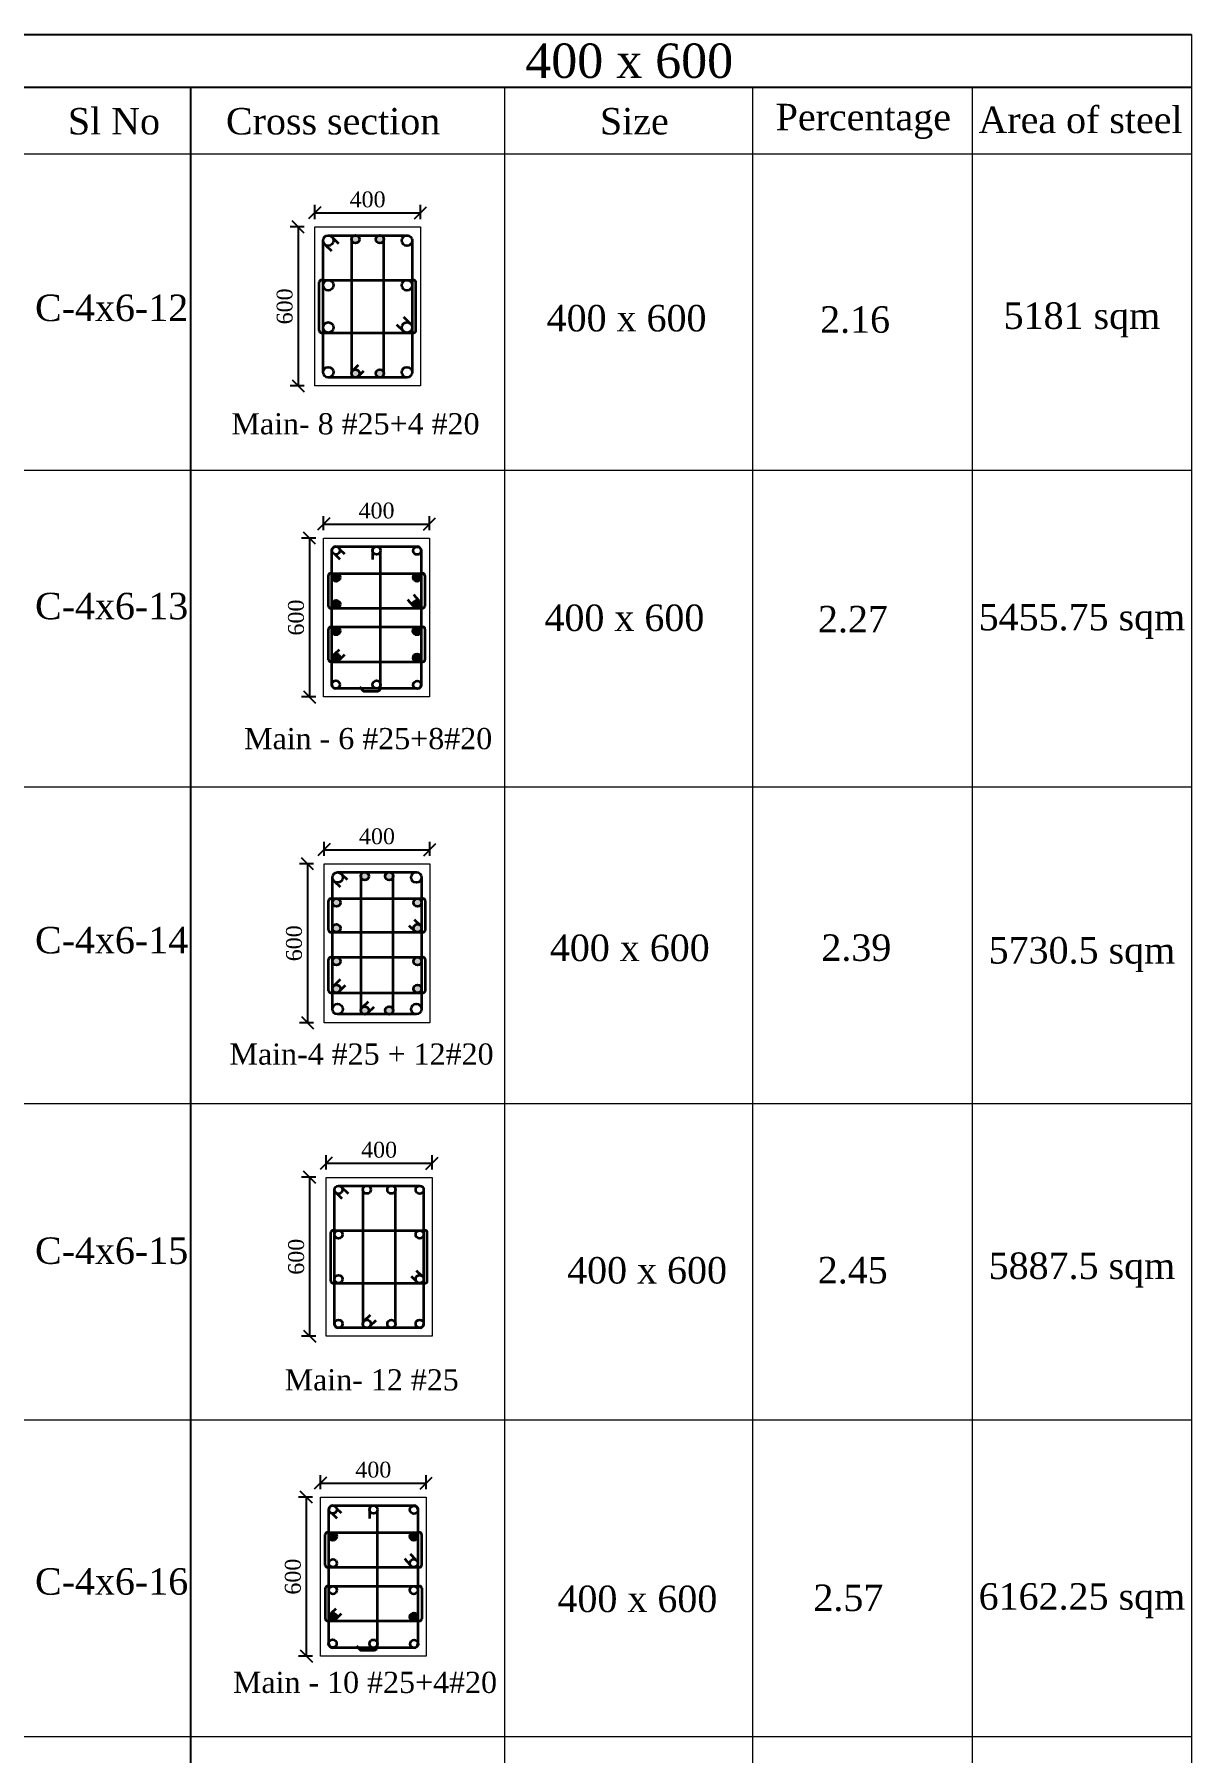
# Model space of a CAD drawing. Header units: millimetres. Extents: x -111267 to 10003021, y -40114 to 2142304.
# Drawn here: x 4369076 to 4390944, y 2034588 to 2067045 of the extents above; entities that cross this region are included whole.
import ezdxf

# ---------------------------------------------------------------- set-up
doc = ezdxf.new("R2010")
doc.units = ezdxf.units.MM
doc.header["$PDMODE"] = 2
doc.linetypes.add('DASHED2', pattern=[0.375, 0.25, -0.125])
doc.layers.add('5a.Hatch-TR-0', color=8, linetype='Continuous')
doc.layers.add('9.Title', color=7, linetype='Continuous')
for name, color, linetype, lineweight in [('6.Dim', 8, 'Continuous', 9), ('object line', 23, 'Continuous', 13), ('reinmt', 241, 'Continuous', 40), ('S-Beam', 4, 'DASHED2', 15), ('S-Dim', 8, 'Continuous', 5)]:
    doc.layers.add(name, color=color, linetype=linetype, lineweight=lineweight)
doc.styles.add('DRIQsmall', font='times.ttf', dxfattribs={"height": 0.2})
doc.styles.add('Times new roman', font='times.ttf', dxfattribs={"height": 300})
doc.dimstyles.new('Scale 20', dxfattribs={"dimscale": 0, "dimtxt": 250, "dimasz": 230, "dimexe": 150, "dimexo": 150, "dimgap": 100, "dimtad": 1, "dimtoh": 1, "dimdec": 0, "dimlfac": 0.2, "dimzin": 0, "dimdsep": 46, "dimtxsty": 'Times new roman', "dimblk": 'OBLIQUE', "dimcen": 0.09, "dimclrd": 256, "dimclrt": 3, "dimadec": 0, "dimazin": 0, "dimtfac": 1, "dimtdec": 0, "dimtofl": 0, "dimtmove": 0, "dimatfit": 3, "dimfxl": 150, "dimfxlon": 1, "dimtolj": 1, "dimtzin": 0, "dimarcsym": 0})

# ---------------------------------------------------------------- blocks, each defined once
blk = doc.blocks.new('_Oblique')
at = {"color": 0, "linetype": 'ByBlock', "lineweight": -2}
blk.add_line((-0.5, -0.5), (0.5, 0.5), dxfattribs=at)
blk = doc.blocks.new('*D979')
at = {"layer": 'Defpoints', "color": 0, "ltscale": 6, "transparency": 16777216}
for p in [(4374503, 2051376), (4374236, 2048376), (4374503, 2048376)]:
    blk.add_point(p, dxfattribs=at)
at = {"layer": 'S-Dim', "color": 0, "lineweight": -2, "ltscale": 6, "transparency": 16777216}
for p, q in [((4374353, 2051376), (4374086, 2051376)), ((4374353, 2048376), (4374086, 2048376))]:
    blk.add_line(p, q, dxfattribs=at)
at = {"layer": 'S-Dim', "lineweight": -2, "ltscale": 6, "transparency": 16777216}
blk.add_line((4374236, 2051376), (4374236, 2048376), dxfattribs=at)
at = {"layer": 'S-Dim', "lineweight": -2, "ltscale": 6, "transparency": 16777216, "xscale": 230, "yscale": 230, "zscale": 230}
for p, rotation in [((4374236, 2051376), 90), ((4374236, 2048376), 270)]:
    blk.add_blockref('_Oblique', p, dxfattribs=dict(at, rotation=rotation))
at = {"layer": 'S-Dim', "color": 3, "ltscale": 6, "transparency": 16777216, "insert": (4373984, 2049876), "char_height": 300, "attachment_point": 5, "rotation": 90, "style": 'Times new roman'}
blk.add_mtext('\\A1;600', dxfattribs=at)
blk = doc.blocks.new('*D980')
at = {"layer": 'Defpoints', "color": 0, "ltscale": 6, "transparency": 16777216}
for p in [(4374550, 2051376), (4376550, 2051643), (4376550, 2051376)]:
    blk.add_point(p, dxfattribs=at)
at = {"layer": 'S-Dim', "color": 0, "lineweight": -2, "ltscale": 6, "transparency": 16777216}
for p, q in [((4374550, 2051526), (4374550, 2051793)), ((4376550, 2051526), (4376550, 2051793))]:
    blk.add_line(p, q, dxfattribs=at)
at = {"layer": 'S-Dim', "lineweight": -2, "ltscale": 6, "transparency": 16777216}
blk.add_line((4374550, 2051643), (4376550, 2051643), dxfattribs=at)
at = {"layer": 'S-Dim', "lineweight": -2, "ltscale": 6, "transparency": 16777216, "xscale": 230, "yscale": 230, "zscale": 230, "rotation": 180}
blk.add_blockref('_Oblique', (4374550, 2051643), dxfattribs=at)
at = {"layer": 'S-Dim', "lineweight": -2, "ltscale": 6, "transparency": 16777216, "xscale": 230, "yscale": 230, "zscale": 230}
blk.add_blockref('_Oblique', (4376550, 2051643), dxfattribs=at)
at = {"layer": 'S-Dim', "color": 3, "ltscale": 6, "transparency": 16777216, "insert": (4375550, 2051895), "char_height": 300, "attachment_point": 5, "style": 'Times new roman'}
blk.add_mtext('\\A1;400', dxfattribs=at)
blk = doc.blocks.new('*D981')
at = {"layer": 'Defpoints', "color": 0, "ltscale": 6, "transparency": 16777216}
for p in [(4374481, 2039412), (4374215, 2036412), (4374481, 2036412)]:
    blk.add_point(p, dxfattribs=at)
at = {"layer": 'S-Dim', "color": 0, "lineweight": -2, "ltscale": 6, "transparency": 16777216}
for p, q in [((4374331, 2039412), (4374065, 2039412)), ((4374331, 2036412), (4374065, 2036412))]:
    blk.add_line(p, q, dxfattribs=at)
at = {"layer": 'S-Dim', "lineweight": -2, "ltscale": 6, "transparency": 16777216}
blk.add_line((4374215, 2039412), (4374215, 2036412), dxfattribs=at)
at = {"layer": 'S-Dim', "lineweight": -2, "ltscale": 6, "transparency": 16777216, "xscale": 230, "yscale": 230, "zscale": 230}
for p, rotation in [((4374215, 2039412), 90), ((4374215, 2036412), 270)]:
    blk.add_blockref('_Oblique', p, dxfattribs=dict(at, rotation=rotation))
at = {"layer": 'S-Dim', "color": 3, "ltscale": 6, "transparency": 16777216, "insert": (4373962, 2037912), "char_height": 300, "attachment_point": 5, "rotation": 90, "style": 'Times new roman'}
blk.add_mtext('\\A1;600', dxfattribs=at)
blk = doc.blocks.new('*D982')
at = {"layer": 'Defpoints', "color": 0, "ltscale": 6, "transparency": 16777216}
for p in [(4376481, 2039679), (4374481, 2039412), (4376481, 2039412)]:
    blk.add_point(p, dxfattribs=at)
at = {"layer": 'S-Dim', "color": 0, "lineweight": -2, "ltscale": 6, "transparency": 16777216}
for p, q in [((4374481, 2039562), (4374481, 2039829)), ((4376481, 2039562), (4376481, 2039829))]:
    blk.add_line(p, q, dxfattribs=at)
at = {"layer": 'S-Dim', "lineweight": -2, "ltscale": 6, "transparency": 16777216}
blk.add_line((4374481, 2039679), (4376481, 2039679), dxfattribs=at)
at = {"layer": 'S-Dim', "lineweight": -2, "ltscale": 6, "transparency": 16777216, "xscale": 230, "yscale": 230, "zscale": 230, "rotation": 180}
blk.add_blockref('_Oblique', (4374481, 2039679), dxfattribs=at)
at = {"layer": 'S-Dim', "lineweight": -2, "ltscale": 6, "transparency": 16777216, "xscale": 230, "yscale": 230, "zscale": 230}
blk.add_blockref('_Oblique', (4376481, 2039679), dxfattribs=at)
at = {"layer": 'S-Dim', "color": 3, "ltscale": 6, "transparency": 16777216, "insert": (4375481, 2039931), "char_height": 300, "attachment_point": 5, "style": 'Times new roman'}
blk.add_mtext('\\A1;400', dxfattribs=at)
blk = doc.blocks.new('*D983')
at = {"layer": 'Defpoints', "color": 0, "ltscale": 6, "transparency": 16777216}
for p in [(4374542, 2057529), (4374275, 2054529), (4374542, 2054529)]:
    blk.add_point(p, dxfattribs=at)
at = {"layer": 'S-Dim', "color": 0, "lineweight": -2, "ltscale": 6, "transparency": 16777216}
for p, q in [((4374392, 2057529), (4374125, 2057529)), ((4374392, 2054529), (4374125, 2054529))]:
    blk.add_line(p, q, dxfattribs=at)
at = {"layer": 'S-Dim', "lineweight": -2, "ltscale": 6, "transparency": 16777216}
blk.add_line((4374275, 2057529), (4374275, 2054529), dxfattribs=at)
at = {"layer": 'S-Dim', "lineweight": -2, "ltscale": 6, "transparency": 16777216, "xscale": 230, "yscale": 230, "zscale": 230}
for p, rotation in [((4374275, 2057529), 90), ((4374275, 2054529), 270)]:
    blk.add_blockref('_Oblique', p, dxfattribs=dict(at, rotation=rotation))
at = {"layer": 'S-Dim', "color": 3, "ltscale": 6, "transparency": 16777216, "insert": (4374022, 2056029), "char_height": 300, "attachment_point": 5, "rotation": 90, "style": 'Times new roman'}
blk.add_mtext('\\A1;600', dxfattribs=at)
blk = doc.blocks.new('*D984')
at = {"layer": 'Defpoints', "color": 0, "ltscale": 6, "transparency": 16777216}
for p in [(4374542, 2057529), (4376542, 2057795), (4376542, 2057529)]:
    blk.add_point(p, dxfattribs=at)
at = {"layer": 'S-Dim', "color": 0, "lineweight": -2, "ltscale": 6, "transparency": 16777216}
for p, q in [((4374542, 2057679), (4374542, 2057945)), ((4376542, 2057679), (4376542, 2057945))]:
    blk.add_line(p, q, dxfattribs=at)
at = {"layer": 'S-Dim', "lineweight": -2, "ltscale": 6, "transparency": 16777216}
blk.add_line((4374542, 2057795), (4376542, 2057795), dxfattribs=at)
at = {"layer": 'S-Dim', "lineweight": -2, "ltscale": 6, "transparency": 16777216, "xscale": 230, "yscale": 230, "zscale": 230, "rotation": 180}
blk.add_blockref('_Oblique', (4374542, 2057795), dxfattribs=at)
at = {"layer": 'S-Dim', "lineweight": -2, "ltscale": 6, "transparency": 16777216, "xscale": 230, "yscale": 230, "zscale": 230}
blk.add_blockref('_Oblique', (4376542, 2057795), dxfattribs=at)
at = {"layer": 'S-Dim', "color": 3, "ltscale": 6, "transparency": 16777216, "insert": (4375542, 2058048), "char_height": 300, "attachment_point": 5, "style": 'Times new roman'}
blk.add_mtext('\\A1;400', dxfattribs=at)
blk = doc.blocks.new('*D992')
at = {"layer": 'Defpoints', "color": 0, "ltscale": 6, "transparency": 16777216}
for p in [(4374326, 2063407), (4374060, 2060407), (4374326, 2060407)]:
    blk.add_point(p, dxfattribs=at)
at = {"layer": 'S-Dim', "color": 0, "lineweight": -2, "ltscale": 6, "transparency": 16777216}
for p, q in [((4374176, 2063407), (4373910, 2063407)), ((4374176, 2060407), (4373910, 2060407))]:
    blk.add_line(p, q, dxfattribs=at)
at = {"layer": 'S-Dim', "lineweight": -2, "ltscale": 6, "transparency": 16777216}
blk.add_line((4374060, 2063407), (4374060, 2060407), dxfattribs=at)
at = {"layer": 'S-Dim', "lineweight": -2, "ltscale": 6, "transparency": 16777216, "xscale": 230, "yscale": 230, "zscale": 230}
for p, rotation in [((4374060, 2063407), 90), ((4374060, 2060407), 270)]:
    blk.add_blockref('_Oblique', p, dxfattribs=dict(at, rotation=rotation))
at = {"layer": 'S-Dim', "color": 3, "ltscale": 6, "transparency": 16777216, "insert": (4373807, 2061907), "char_height": 300, "attachment_point": 5, "rotation": 90, "style": 'Times new roman'}
blk.add_mtext('\\A1;600', dxfattribs=at)
blk = doc.blocks.new('*D993')
at = {"layer": 'Defpoints', "color": 0, "ltscale": 6, "transparency": 16777216}
for p in [(4376373, 2063674), (4374373, 2063407), (4376373, 2063407)]:
    blk.add_point(p, dxfattribs=at)
at = {"layer": 'S-Dim', "color": 0, "lineweight": -2, "ltscale": 6, "transparency": 16777216}
for p, q in [((4374373, 2063557), (4374373, 2063824)), ((4376373, 2063557), (4376373, 2063824))]:
    blk.add_line(p, q, dxfattribs=at)
at = {"layer": 'S-Dim', "lineweight": -2, "ltscale": 6, "transparency": 16777216}
blk.add_line((4374373, 2063674), (4376373, 2063674), dxfattribs=at)
at = {"layer": 'S-Dim', "lineweight": -2, "ltscale": 6, "transparency": 16777216, "xscale": 230, "yscale": 230, "zscale": 230, "rotation": 180}
blk.add_blockref('_Oblique', (4374373, 2063674), dxfattribs=at)
at = {"layer": 'S-Dim', "lineweight": -2, "ltscale": 6, "transparency": 16777216, "xscale": 230, "yscale": 230, "zscale": 230}
blk.add_blockref('_Oblique', (4376373, 2063674), dxfattribs=at)
at = {"layer": 'S-Dim', "color": 3, "ltscale": 6, "transparency": 16777216, "insert": (4375373, 2063926), "char_height": 300, "attachment_point": 5, "style": 'Times new roman'}
blk.add_mtext('\\A1;400', dxfattribs=at)
blk = doc.blocks.new('*D991')
at = {"layer": 'Defpoints', "color": 0, "ltscale": 6, "transparency": 16777216}
for p in [(4374543, 2045455), (4374277, 2042455), (4374543, 2042455)]:
    blk.add_point(p, dxfattribs=at)
at = {"layer": 'S-Dim', "color": 0, "lineweight": -2, "ltscale": 6, "transparency": 16777216}
for p, q in [((4374393, 2045455), (4374127, 2045455)), ((4374393, 2042455), (4374127, 2042455))]:
    blk.add_line(p, q, dxfattribs=at)
at = {"layer": 'S-Dim', "lineweight": -2, "ltscale": 6, "transparency": 16777216}
blk.add_line((4374277, 2045455), (4374277, 2042455), dxfattribs=at)
at = {"layer": 'S-Dim', "lineweight": -2, "ltscale": 6, "transparency": 16777216, "xscale": 230, "yscale": 230, "zscale": 230}
for p, rotation in [((4374277, 2045455), 90), ((4374277, 2042455), 270)]:
    blk.add_blockref('_Oblique', p, dxfattribs=dict(at, rotation=rotation))
at = {"layer": 'S-Dim', "color": 3, "ltscale": 6, "transparency": 16777216, "insert": (4374024, 2043955), "char_height": 300, "attachment_point": 5, "rotation": 90, "style": 'Times new roman'}
blk.add_mtext('\\A1;600', dxfattribs=at)
blk = doc.blocks.new('*D994')
at = {"layer": 'Defpoints', "color": 0, "ltscale": 6, "transparency": 16777216}
for p in [(4376590, 2045721), (4374590, 2045455), (4376590, 2045455)]:
    blk.add_point(p, dxfattribs=at)
at = {"layer": 'S-Dim', "color": 0, "lineweight": -2, "ltscale": 6, "transparency": 16777216}
for p, q in [((4374590, 2045605), (4374590, 2045871)), ((4376590, 2045605), (4376590, 2045871))]:
    blk.add_line(p, q, dxfattribs=at)
at = {"layer": 'S-Dim', "lineweight": -2, "ltscale": 6, "transparency": 16777216}
blk.add_line((4374590, 2045721), (4376590, 2045721), dxfattribs=at)
at = {"layer": 'S-Dim', "lineweight": -2, "ltscale": 6, "transparency": 16777216, "xscale": 230, "yscale": 230, "zscale": 230, "rotation": 180}
blk.add_blockref('_Oblique', (4374590, 2045721), dxfattribs=at)
at = {"layer": 'S-Dim', "lineweight": -2, "ltscale": 6, "transparency": 16777216, "xscale": 230, "yscale": 230, "zscale": 230}
blk.add_blockref('_Oblique', (4376590, 2045721), dxfattribs=at)
at = {"layer": 'S-Dim', "color": 3, "ltscale": 6, "transparency": 16777216, "insert": (4375590, 2045974), "char_height": 300, "attachment_point": 5, "style": 'Times new roman'}
blk.add_mtext('\\A1;400', dxfattribs=at)

msp = doc.modelspace()

# ---------------------------------------------------------------- hatches: boundary and pattern name
at = {"layer": '5a.Hatch-TR-0', "linetype": 'Continuous'}
h = msp.add_hatch(color=8, dxfattribs=at)
h.dxf.hatch_style = 1
h.paths.add_polyline_path([(4375394.5, 2051143.4, 0.3625555), (4375332.5, 2051217.8), (4375305.4, 2051217.8, 0.3623716), (4375243.4, 2051143.4, 1)])
h.paths.add_polyline_path([(4375856.7, 2051143.4, 0.3658052), (4375793.8, 2051217.9), (4375768.5, 2051217.9, 0.365621), (4375705.7, 2051143.4, 1)])
h.paths.add_polyline_path([(4376240.9, 2050643.7, 1), (4376392, 2050643.7, 1)])
h.paths.add_polyline_path([(4376240.9, 2050160.7, 1), (4376392, 2050160.7, 1)])
h.paths.add_polyline_path([(4374708.1, 2050643.7, 1), (4374859.2, 2050643.7, 1)])
h.paths.add_polyline_path([(4374708.1, 2050160.7, 1), (4374859.2, 2050160.7, 1)])
h.paths.add_polyline_path([(4374859.2, 2049536.4, 1), (4374708.1, 2049536.4, 1)])
h.paths.add_polyline_path([(4374859.2, 2049016.4, 0.6404826), (4374734.6, 2049073.8), (4374727.4, 2049066.7, 0.1844327), (4374708.1, 2049016.4, 1)])
h.paths.add_polyline_path([(4375243.4, 2048608.9, 0.3590913), (4375304.6, 2048534.7), (4375333.4, 2048534.7, 0.3590913), (4375394.5, 2048608.9, 1)])
h.paths.add_polyline_path([(4375705.7, 2048608.9, 0.3590913), (4375766.8, 2048534.7), (4375795.6, 2048534.7, 0.3590913), (4375856.7, 2048608.9, 1)])
h.paths.add_polyline_path([(4376240.9, 2049016.4, 1), (4376392, 2049016.4, 1)])
h.paths.add_polyline_path([(4376240.9, 2049536.4, 1), (4376392, 2049536.4, 1)])
at = {"layer": '6.Dim', "linetype": 'Continuous'}
h = msp.add_hatch(color=8, dxfattribs=at)
h.dxf.hatch_style = 1
h.paths.add_polyline_path([(4375529.1, 2060640.4, 1), (4375680.2, 2060640.4, 1)])
h.paths.add_polyline_path([(4375066.9, 2060640.4, 1), (4375218, 2060640.4, 1)])
h.paths.add_polyline_path([(4375217.9, 2063174.2, 0.3689685), (4375154.1, 2063248.8), (4375130.5, 2063248.8, 0.3689485), (4375066.8, 2063174.2, 1)])
h.paths.add_polyline_path([(4375616.2, 2063248.8), (4375592.8, 2063248.8, 0.3693429), (4375529, 2063174.2, 1), (4375680.1, 2063174.2, 0.369363)])
h = msp.add_hatch(color=8, dxfattribs=at)
h.dxf.hatch_style = 1
h.paths.add_polyline_path([(4374851.7, 2056788.4, 0.3922274), (4374781.9, 2056863.7), (4374770.5, 2056863.7, 0.3922274), (4374700.6, 2056788.4, 1)])
h = msp.add_hatch(color=8, dxfattribs=at)
h.dxf.hatch_style = 1
h.paths.add_polyline_path([(4376382.5, 2056788.4, 0.3922274), (4376312.7, 2056863.7), (4376301.2, 2056863.7, 0.3922274), (4376231.4, 2056788.4, 1)])
h = msp.add_hatch(color=8, dxfattribs=at)
h.dxf.hatch_style = 1
edge = h.paths.add_edge_path()
edge.add_arc((4374777.8, 2056281.8), 75.5, 0, 360)
h = msp.add_hatch(color=8, dxfattribs=at)
h.dxf.hatch_style = 1
edge = h.paths.add_edge_path()
edge.add_arc((4376305.4, 2056281.8), 75.5, 0, 360)
h = msp.add_hatch(color=8, dxfattribs=at)
h.dxf.hatch_style = 1
edge = h.paths.add_edge_path()
edge.add_arc((4374777.8, 2055775.3), 75.5, 0, 360)
h = msp.add_hatch(color=8, dxfattribs=at)
h.dxf.hatch_style = 1
edge = h.paths.add_edge_path()
edge.add_arc((4376305.4, 2055775.3), 75.5, 0, 360)
h = msp.add_hatch(color=8, dxfattribs=at)
h.dxf.hatch_style = 1
h.paths.add_polyline_path([(4374699.6, 2055278.5), (4374699.6, 2055258.9, 0.3589053), (4374769.8, 2055193.3), (4374779.2, 2055193.3, 0.3961512), (4374850.1, 2055268.7, 0.9368407)])
h = msp.add_hatch(color=8, dxfattribs=at)
h.dxf.hatch_style = 1
h.paths.add_polyline_path([(4376233.1, 2055268.7, 0.3961512), (4376303.9, 2055193.3), (4376313.3, 2055193.3, 0.3589053), (4376383.5, 2055258.9), (4376383.5, 2055278.5, 0.9368406)])
h = msp.add_hatch(color=8, dxfattribs=at)
h.dxf.hatch_style = 1
h.paths.add_polyline_path([(4374791.6, 2038672, 0.3922274), (4374721.8, 2038747.3), (4374710.4, 2038747.3, 0.3922274), (4374640.5, 2038672, 1)])
h = msp.add_hatch(color=8, dxfattribs=at)
h.dxf.hatch_style = 1
h.paths.add_polyline_path([(4376322.4, 2038672, 0.3922274), (4376252.6, 2038747.3), (4376241.1, 2038747.3, 0.3922274), (4376171.3, 2038672, 1)])
h = msp.add_hatch(color=8, dxfattribs=at)
h.dxf.hatch_style = 1
h.paths.add_polyline_path([(4374639.5, 2037162.1), (4374639.5, 2037142.5, 0.3589053), (4374709.7, 2037076.9), (4374719.1, 2037076.9, 0.3961512), (4374789.9, 2037152.3, 0.9368407)])
h = msp.add_hatch(color=8, dxfattribs=at)
h.dxf.hatch_style = 1
h.paths.add_polyline_path([(4376173, 2037152.3, 0.3961512), (4376243.8, 2037076.9), (4376253.2, 2037076.9, 0.3589053), (4376323.4, 2037142.5), (4376323.4, 2037162.1, 0.9368406)])

# ---------------------------------------------------------------- linework, layer by layer
at = {"layer": '9.Title'}
for p, q in [((4347121.2, 2067045.3, -198769.9), (4390943.7, 2067045.3, -198769.9)), ((4347121.2, 2066045.3, -198769.9), (4390943.7, 2066045.3, -198769.9)), ((4372032.5, 1999011, -198769.9), (4372032.5, 2066045.3, -198769.9))]:
    msp.add_line(p, q, dxfattribs=at)
at = {"layer": 'object line', "elevation": 99385}
for points in [[(4374373.4, 2063406.9), (4376373.4, 2063406.9), (4376373.4, 2060406.9), (4374373.4, 2060406.9)], [(4374590.4, 2045454.6), (4376590.4, 2045454.6), (4376590.4, 2042454.6), (4374590.4, 2042454.6)]]:
    msp.add_lwpolyline(points, close=True, dxfattribs=at)
at = {"layer": 'object line'}
for points in [[(4374541.6, 2057528.5), (4376541.6, 2057528.5), (4376541.6, 2054528.5), (4374541.6, 2054528.5)], [(4374550.1, 2051376.2), (4376550.1, 2051376.2), (4376550.1, 2048376.2), (4374550.1, 2048376.2)], [(4374481.5, 2039412.2), (4376481.5, 2039412.2), (4376481.5, 2036412.2), (4374481.5, 2036412.2)]]:
    msp.add_lwpolyline(points, close=True, dxfattribs=at)
at = {"layer": 'reinmt', "linetype": 'Continuous', "lineweight": 35}
for p, q in [((4374531.5, 2060663.1, 99385), (4374531.5, 2063150.6, 99385)), ((4374569.9, 2063072.6), (4374693.5, 2062953.3)), ((4374629.7, 2063248.8, 99385), (4376144, 2063248.8, 99385)), ((4374702.1, 2063216.9), (4374825.5, 2063097.8)), ((4375066.8, 2063174.2, 99385), (4375066.9, 2060640.4, 99385)), ((4375680.1, 2060639.6, 99385), (4375680.1, 2063174.2, 99385)), ((4376215.4, 2063177.4, 99385), (4376215.4, 2060663.1, 99385)), ((4374459.1, 2061449.9, 99385), (4374459.1, 2062363.8, 99385)), ((4374499.1, 2062403.8, 99385), (4376244.6, 2062403.8, 99385)), ((4376284.6, 2061449.9, 99385), (4376284.6, 2062363.8, 99385)), ((4374499.1, 2061409.9, 99385), (4376244.6, 2061409.9, 99385)), ((4375918.8, 2061563.7), (4376042.4, 2061444.4)), ((4376050.6, 2061707), (4376174, 2061587.9)), ((4375092.3, 2060696.9), (4375200.2, 2060801.1)), ((4376117.2, 2060564.9, 99385), (4374629.2, 2060564.9, 99385)), ((4375198.8, 2060590.2), (4375303.2, 2060690.9)), ((4374699.6, 2054757.9), (4374699.6, 2057299.1)), ((4374761.5, 2057219.2), (4374849.6, 2057132.9)), ((4374771, 2057370.5), (4376312.1, 2057370.5)), ((4374847.9, 2057315.1), (4374936.2, 2057232)), ((4375468.1, 2057298.9), (4375467.6, 2057127.6)), ((4376383.5, 2057299.1), (4376383.5, 2054757.9)), ((4374673.7, 2056863.7), (4376414.3, 2056863.7)), ((4374632.1, 2056246.5), (4374633.7, 2056823.8)), ((4376454.3, 2056823.7), (4376454.3, 2056246.4)), ((4374672.1, 2056206.4), (4376414.3, 2056206.4)), ((4376235.7, 2056252.5), (4376134, 2056363.1)), ((4376346.7, 2056345.1), (4376244.9, 2056455.6)), ((4374635.3, 2055233.4), (4374636.9, 2055810.7)), ((4374676.9, 2055850.6), (4376417.5, 2055850.6)), ((4376457.5, 2055810.6), (4376457.5, 2055233.3)), ((4374834.6, 2055422.3), (4374746.2, 2055339.3)), ((4374934.3, 2055325.6), (4374846.1, 2055239.4)), ((4374675.3, 2055193.3), (4376417.5, 2055193.3)), ((4376312.1, 2054686.5), (4374771, 2054686.5)), ((4374708.5, 2048632.9, 99385), (4374708.1, 2051119.4)), ((4374746.3, 2051043, -99385), (4374854.4, 2050944.8, -99385)), ((4374806.3, 2051217.6), (4376293.8, 2051218.1)), ((4374882.1, 2051181.8, -99385), (4374986.6, 2051080, -99385)), ((4375243.4, 2051143.4), (4375243.4, 2048608.9)), ((4375856.7, 2048608.9), (4375856.7, 2051143.4)), ((4376392, 2051119.9), (4376391.6, 2048634.2, 99385)), ((4374635.8, 2050125.1), (4374635.8, 2050679.3)), ((4374675.8, 2050719.3), (4376421.3, 2050719.3)), ((4376461.3, 2050679.3), (4376461.3, 2050125.1)), ((4374675.8, 2050085.1), (4376421.3, 2050085.1)), ((4376153.1, 2050212.9), (4376262.9, 2050107.4)), ((4376253, 2050323.1), (4376366.8, 2050217)), ((4374635.8, 2048980.8), (4374635.8, 2049572)), ((4374675.8, 2049612), (4376421.3, 2049612)), ((4376461.3, 2049572), (4376461.3, 2048980.8)), ((4374854.3, 2049191), (4374727.4, 2049066.7)), ((4374951.7, 2049076.2), (4374844, 2048970.9)), ((4374675.8, 2048940.8), (4376421.3, 2048940.8)), ((4375273.8, 2048669.4), (4375387.7, 2048778.7)), ((4376293.5, 2048534.7, 99385), (4374806.7, 2048534.7, 99385)), ((4375383.2, 2048569.1), (4375495.1, 2048677.1)), ((4374748.4, 2042684, 99385), (4374748.4, 2045221, 99385)), ((4374770.7, 2045167.4, 99385), (4374884.8, 2045054.8, 99385)), ((4374824, 2045296.6, 99385), (4376360.9, 2045296.6, 99385)), ((4374875.6, 2045276.2, 99385), (4375004.3, 2045151.9, 99385)), ((4375283.7, 2045221.9, 99385), (4375283.7, 2042687.3, 99385)), ((4375897, 2042687.3, 99385), (4375897, 2045221.9, 99385)), ((4376432.3, 2045225.2, 99385), (4376432.3, 2042684, 99385)), ((4374676.1, 2043497.6, 99385), (4374676.1, 2044411.6, 99385)), ((4374716.1, 2044451.6, 99385), (4376461.5, 2044451.6, 99385)), ((4376501.5, 2043497.6, 99385), (4376501.5, 2044411.6, 99385)), ((4376193.4, 2043585.4, 99385), (4376303.2, 2043479.9, 99385)), ((4376293.3, 2043695.6, 99385), (4376407.1, 2043589.5, 99385)), ((4374716.1, 2043457.6, 99385), (4376461.5, 2043457.6, 99385)), ((4376360.9, 2042612.6, 99385), (4374819.8, 2042612.6, 99385)), ((4376360.9, 2042612.6, 99385), (4374819.8, 2042612.6, 99385)), ((4375314.1, 2042747.8, 99385), (4375428, 2042857.1, 99385)), ((4375423.5, 2042647.5, 99385), (4375535.4, 2042755.6, 99385)), ((4374639.5, 2036641.5), (4374639.5, 2039182.7)), ((4374701.4, 2039102.8), (4374789.5, 2039016.6)), ((4374710.9, 2039254.1), (4376252, 2039254.1)), ((4374787.8, 2039198.7), (4374876.1, 2039115.7)), ((4375408, 2039182.5), (4375407.5, 2039011.2)), ((4376323.4, 2039182.7), (4376323.4, 2036641.5)), ((4374572, 2038130.2), (4374573.6, 2038707.4)), ((4374613.6, 2038747.3), (4376354.2, 2038747.3)), ((4376394.2, 2038707.3), (4376394.2, 2038130.1)), ((4374612, 2038090.1), (4376354.2, 2038090.1)), ((4376175.6, 2038136.2), (4376073.9, 2038246.7)), ((4376286.6, 2038228.7), (4376184.8, 2038339.3)), ((4374575.2, 2037117), (4374576.8, 2037694.3)), ((4374616.8, 2037734.2), (4376357.4, 2037734.2)), ((4376397.4, 2037694.2), (4376397.4, 2037116.9)), ((4374615.2, 2037076.9), (4376357.4, 2037076.9)), ((4374774.5, 2037305.9), (4374686.1, 2037222.9)), ((4374874.2, 2037209.2), (4374786, 2037123)), ((4376252, 2036570.2), (4374710.9, 2036570.2))]:
    msp.add_line(p, q, dxfattribs=at)
for points in [[(4375222.3, 2054722.2), (4375296, 2054640.6), (4375558.6, 2054640.6, 0.4142858), (4375618.6, 2054700.6), (4375617.9, 2057282.1)], [(4375162.2, 2036605.8), (4375235.9, 2036524.2), (4375498.5, 2036524.2, 0.4142858), (4375558.5, 2036584.2), (4375557.8, 2039165.8)]]:
    msp.add_lwpolyline(points, format="xyb", dxfattribs=at)
for centre, radius in [((4374629.7, 2063150.6, 99385), 98.2), ((4375142.3, 2063174.2, 99385), 75.5), ((4375604.5, 2063174.2, 99385), 75.5), ((4376117.2, 2063150.6, 99385), 98.2), ((4374629.7, 2062305.6, 99385), 98.2), ((4376117.2, 2062305.6, 99385), 98.2), ((4374629.7, 2061508.1, 99385), 98.2), ((4376117.2, 2061508.1, 99385), 98.2), ((4374629.7, 2060663.1, 99385), 98.2), ((4376117.2, 2060663.1, 99385), 98.2), ((4375142.4, 2060640.4, 99385), 75.5), ((4375604.6, 2060640.4, 99385), 75.5), ((4374774.3, 2057295.6), 75.5), ((4375543.5, 2057295), 75.5), ((4376309.6, 2057292.5), 75.5), ((4374776.2, 2056788.4), 75.5), ((4376307, 2056788.4), 75.5), ((4374777.8, 2056281.8), 75.5), ((4376305.4, 2056281.8), 75.5), ((4374777.8, 2055775.3), 75.5), ((4376305.4, 2055775.3), 75.5), ((4374774.5, 2055268.7), 75.5), ((4376308.6, 2055268.7), 75.5), ((4374772.7, 2054763.2), 75.5), ((4375543.5, 2054762.1), 75.5), ((4376312.1, 2054757.9), 75.5), ((4374806.3, 2051119.4), 98.2), ((4375319, 2051143.4), 75.5), ((4375781.2, 2051143.4), 75.5), ((4376293.8, 2051119.9), 98.2), ((4374783.7, 2050643.7), 75.5), ((4376316.5, 2050643.7), 75.5), ((4374783.7, 2050160.7), 75.5), ((4376316.5, 2050160.7), 75.5), ((4374783.7, 2049536.4), 75.5), ((4376316.5, 2049536.4), 75.5), ((4374783.7, 2049016.4), 75.5), ((4376316.5, 2049016.4), 75.5), ((4374806.7, 2048632.9, 99385), 98.2), ((4376293.4, 2048632.9, 99385), 98.2), ((4375319, 2048608.9), 75.5), ((4375781.2, 2048608.9), 75.5), ((4374824, 2045221, 99385), 75.5), ((4375359.3, 2045221.9, 99385), 75.5), ((4375821.5, 2045221.9, 99385), 75.5), ((4376356.8, 2045221, 99385), 75.5), ((4374824, 2044376, 99385), 75.5), ((4376356.8, 2044376, 99385), 75.5), ((4374824, 2043533.1, 99385), 75.5), ((4376356.8, 2043533.1, 99385), 75.5), ((4374824, 2042688.2, 99385), 75.5), ((4375359.3, 2042687.3, 99385), 75.5), ((4375821.5, 2042687.3, 99385), 75.5), ((4376356.8, 2042688.2, 99385), 75.5), ((4374714.2, 2039179.2), 75.5), ((4375483.4, 2039178.6), 75.5), ((4376249.5, 2039176.1), 75.5), ((4374716.1, 2038672), 75.5), ((4376246.8, 2038672), 75.5), ((4374717.7, 2038165.4), 75.5), ((4376245.3, 2038165.4), 75.5), ((4374717.7, 2037658.9), 75.5), ((4376245.3, 2037658.9), 75.5), ((4374714.4, 2037152.3), 75.5), ((4376248.5, 2037152.3), 75.5), ((4374712.6, 2036646.8), 75.5), ((4375483.4, 2036645.7), 75.5), ((4376252, 2036641.5), 75.5)]:
    msp.add_circle(centre, radius, dxfattribs=at)
for centre, radius, start, end in [((4374499.1, 2062363.8, 99385), 40, 90, 180), ((4376244.6, 2062363.8, 99385), 40, 0, 90), ((4374499.1, 2061449.9, 99385), 40, 180, 270), ((4376244.6, 2061449.9, 99385), 40, 270, 0), ((4374771, 2057299.1), 71.4, 90, 180), ((4376312.1, 2057299.1), 71.4, 360, 90), ((4374673.7, 2056823.7), 40, 90, 179.84141), ((4376414.3, 2056823.7), 40, 0, 90), ((4374672.1, 2056246.4), 40, 179.84141, 270), ((4376414.3, 2056246.4), 40, 270, 0), ((4374676.9, 2055810.6), 40, 90, 179.84141), ((4376417.5, 2055810.6), 40, 0, 90), ((4374675.3, 2055233.3), 40, 179.84141, 270), ((4376417.5, 2055233.3), 40, 270, 0), ((4374771, 2054757.9), 71.4, 180, 270), ((4376312.1, 2054757.9), 71.4, 270, 0), ((4374675.8, 2050679.3), 40, 90, 180), ((4376421.3, 2050679.3), 40, 0, 90), ((4374675.8, 2050125.1), 40, 180, 270), ((4376421.3, 2050125.1), 40, 270, 0), ((4374675.8, 2049572), 40, 90, 180), ((4376421.3, 2049572), 40, 0, 90), ((4374675.8, 2048980.8), 40, 180, 270), ((4376421.3, 2048980.8), 40, 270, 0), ((4374716.1, 2044411.6, 99385), 40, 90, 180), ((4376461.5, 2044411.6, 99385), 40, 0, 90), ((4374716.1, 2043497.6, 99385), 40, 180, 270), ((4376461.5, 2043497.6, 99385), 40, 270, 0), ((4374819.8, 2042684, 99385), 71.4, 180, 270), ((4376360.9, 2042684, 99385), 71.4, 270, 0), ((4374710.9, 2039182.7), 71.4, 90, 180), ((4376252, 2039182.7), 71.4, 360, 90), ((4374613.6, 2038707.3), 40, 90, 179.84141), ((4376354.2, 2038707.3), 40, 0, 90), ((4374612, 2038130.1), 40, 179.84141, 270), ((4376354.2, 2038130.1), 40, 270, 0), ((4374616.8, 2037694.2), 40, 90, 179.84141), ((4376357.4, 2037694.2), 40, 0, 90), ((4374615.2, 2037116.9), 40, 179.84141, 270), ((4376357.4, 2037116.9), 40, 270, 0), ((4374710.9, 2036641.5), 71.4, 180, 270), ((4376252, 2036641.5), 71.4, 270, 0)]:
    msp.add_arc(centre, radius, start, end, dxfattribs=at)
at = {"layer": 'S-Beam', "linetype": 'Continuous', "ltscale": 5}
for p, q in [((4390943.7, 2067045.3, -198769.9), (4390943.7, 1999011, -198769.9)), ((4377958.6, 2066045.3, -198769.9), (4377958.6, 1999011, -198769.9)), ((4382646.6, 2066045.3, -198769.9), (4382646.6, 1999011, -198769.9)), ((4386795.2, 2066045.3, -198769.9), (4386795.2, 1999011, -198769.9)), ((4347121.2, 2064790.8, -198769.9), (4390943.7, 2064790.8, -198769.9)), ((4347121.2, 2058811, 1750.1), (4390943.7, 2058811, -101900.3)), ((4347121.2, 2052831, 1750.1), (4390943.7, 2052831, -101900.3)), ((4347121.2, 2046851, 1750.1), (4390943.7, 2046851, -101900.3)), ((4347121.2, 2040871, 1750.1), (4390943.7, 2040871, -101900.3)), ((4347121.2, 2034891, 1750.1), (4390943.7, 2034891, -101900.3))]:
    msp.add_line(p, q, dxfattribs=at)

# ---------------------------------------------------------------- texts
at = {"color": 0, "linetype": 'Continuous', "char_height": 400, "attachment_point": 5, "style": 'Times new roman'}
for s, insert, width in [('Main- 8 #25+4 #20 ', (4375144.8, 2059686.2), 5504.986), ('Main - 6 #25+8#20 ', (4375384, 2053739.4), 6204.772), ('Main-4 #25 + 12#20', (4375259.1, 2047780.6, 99385), 5748.39), ('Main- 12 #25', (4375450.6, 2041625.9), 3405.581), ('Main - 10 #25+4#20 ', (4375323.9, 2035912), 5078.982)]:
    msp.add_mtext(s, dxfattribs=dict(at, insert=insert, width=width))
at = {"layer": '9.Title', "linetype": 'Continuous', "lineweight": 9, "ltscale": 0.5, "width": 8540.737, "attachment_point": 5, "style": 'DRIQsmall'}
for s, insert, char_height in [('400 x 600', (4380316.4, 2066542.8), 650), ('Sl No', (4370579.9, 2065401.1, -198769.9), 500), ('Cross section', (4374721.4, 2065401.1, -198769.9), 500), ('Size', (4380413.2, 2065401.1, -198769.9), 500), ('Percentage', (4384739.8, 2065401.1, -198769.9), 500), ('Area of steel', (4388844.3, 2065426.7, -198769.9), 500), ('C-4x6-12', (4370536.2, 2061876.1, -198769.9), 500), ('400 x 600', (4380266.3, 2061680.2), 500), ('2.16', (4384584.7, 2061653.8), 500), ('5181 sqm', (4388870, 2061650.5, -198769.9), 500), ('C-4x6-13', (4370536.2, 2056243, -198769.9), 500), ('400 x 600', (4380225.5, 2056020.6), 500), ('2.27', (4384543.9, 2055994.2), 500), ('5455.75 sqm', (4388870, 2055956.4, -198769.9), 500), ('C-4x6-14', (4370536.2, 2049932, -198769.9), 500), ('400 x 600', (4380327.2, 2049785.8), 500), ('2.39', (4384608.3, 2049788.6), 500), ('5730.5 sqm', (4388870, 2049662.1, -198769.9), 500), ('C-4x6-15', (4370536.2, 2044066.1, -198769.9), 500), ('400 x 600', (4380653.9, 2043694.9), 500), ('2.45', (4384540.4, 2043696.3), 500), ('5887.5 sqm', (4388870, 2043703.5, -198769.9), 500), ('C-4x6-16', (4370536.2, 2037817.6, -198769.9), 500), ('400 x 600', (4380470.8, 2037488.4), 500), ('2.57', (4384457.3, 2037507.6), 500), ('6162.25 sqm', (4388870, 2037457.4, -198769.9), 500)]:
    msp.add_mtext(s, dxfattribs=dict(at, insert=insert, char_height=char_height))

# ---------------------------------------------------------------- dimensions: what is measured, and where the dimension line sits
at = {"layer": 'S-Dim', "ltscale": 6}
for base, p1, p2, picture, middle in [((4376373.4, 2063673.5, 99385), (4374373.4, 2063406.9, 99385), (4376373.4, 2063406.9, 99385), '*D993', (4375373.4, 2063926.1, 99385)), ((4376541.6, 2057795.2), (4374541.6, 2057528.5), (4376541.6, 2057528.5), '*D984', (4375541.6, 2058047.8)), ((4376550.1, 2051642.8), (4374550.1, 2051376.2), (4376550.1, 2051376.2), '*D980', (4375550.1, 2051895.4)), ((4376590.4, 2045721.3, 99385), (4374590.4, 2045454.6, 99385), (4376590.4, 2045454.6, 99385), '*D994', (4375590.4, 2045973.9, 99385)), ((4376481.5, 2039678.8), (4374481.5, 2039412.2), (4376481.5, 2039412.2), '*D982', (4375481.5, 2039931.4))]:
    dim = msp.add_linear_dim(base=base, p1=p1, p2=p2, dimstyle='Scale 20', override={"dimscale": 1}, dxfattribs=at)
    dim.commit()
    dim.dimension.update_dxf_attribs({"geometry": picture, "text_midpoint": middle})
for base, p1, p2, picture, middle in [((4374059.6, 2060406.9, 99385), (4374326.3, 2063406.9, 99385), (4374326.3, 2060406.9, 99385), '*D992', (4373807, 2061906.9, 99385)), ((4374274.9, 2054528.5), (4374541.6, 2057528.5), (4374541.6, 2054528.5), '*D983', (4374022.3, 2056028.5)), ((4374236.3, 2048376.2), (4374502.9, 2051376.2), (4374502.9, 2048376.2), '*D979', (4373983.7, 2049876.2)), ((4374276.5, 2042454.6, 99385), (4374543.2, 2045454.6, 99385), (4374543.2, 2042454.6, 99385), '*D991', (4374023.9, 2043954.6, 99385)), ((4374214.8, 2036412.2), (4374481.5, 2039412.2), (4374481.5, 2036412.2), '*D981', (4373962.2, 2037912.2))]:
    dim = msp.add_linear_dim(base=base, p1=p1, p2=p2, angle=90, dimstyle='Scale 20', override={"dimscale": 1}, dxfattribs=at)
    dim.commit()
    dim.dimension.update_dxf_attribs({"geometry": picture, "text_midpoint": middle})

doc.saveas('drawing.dxf')
